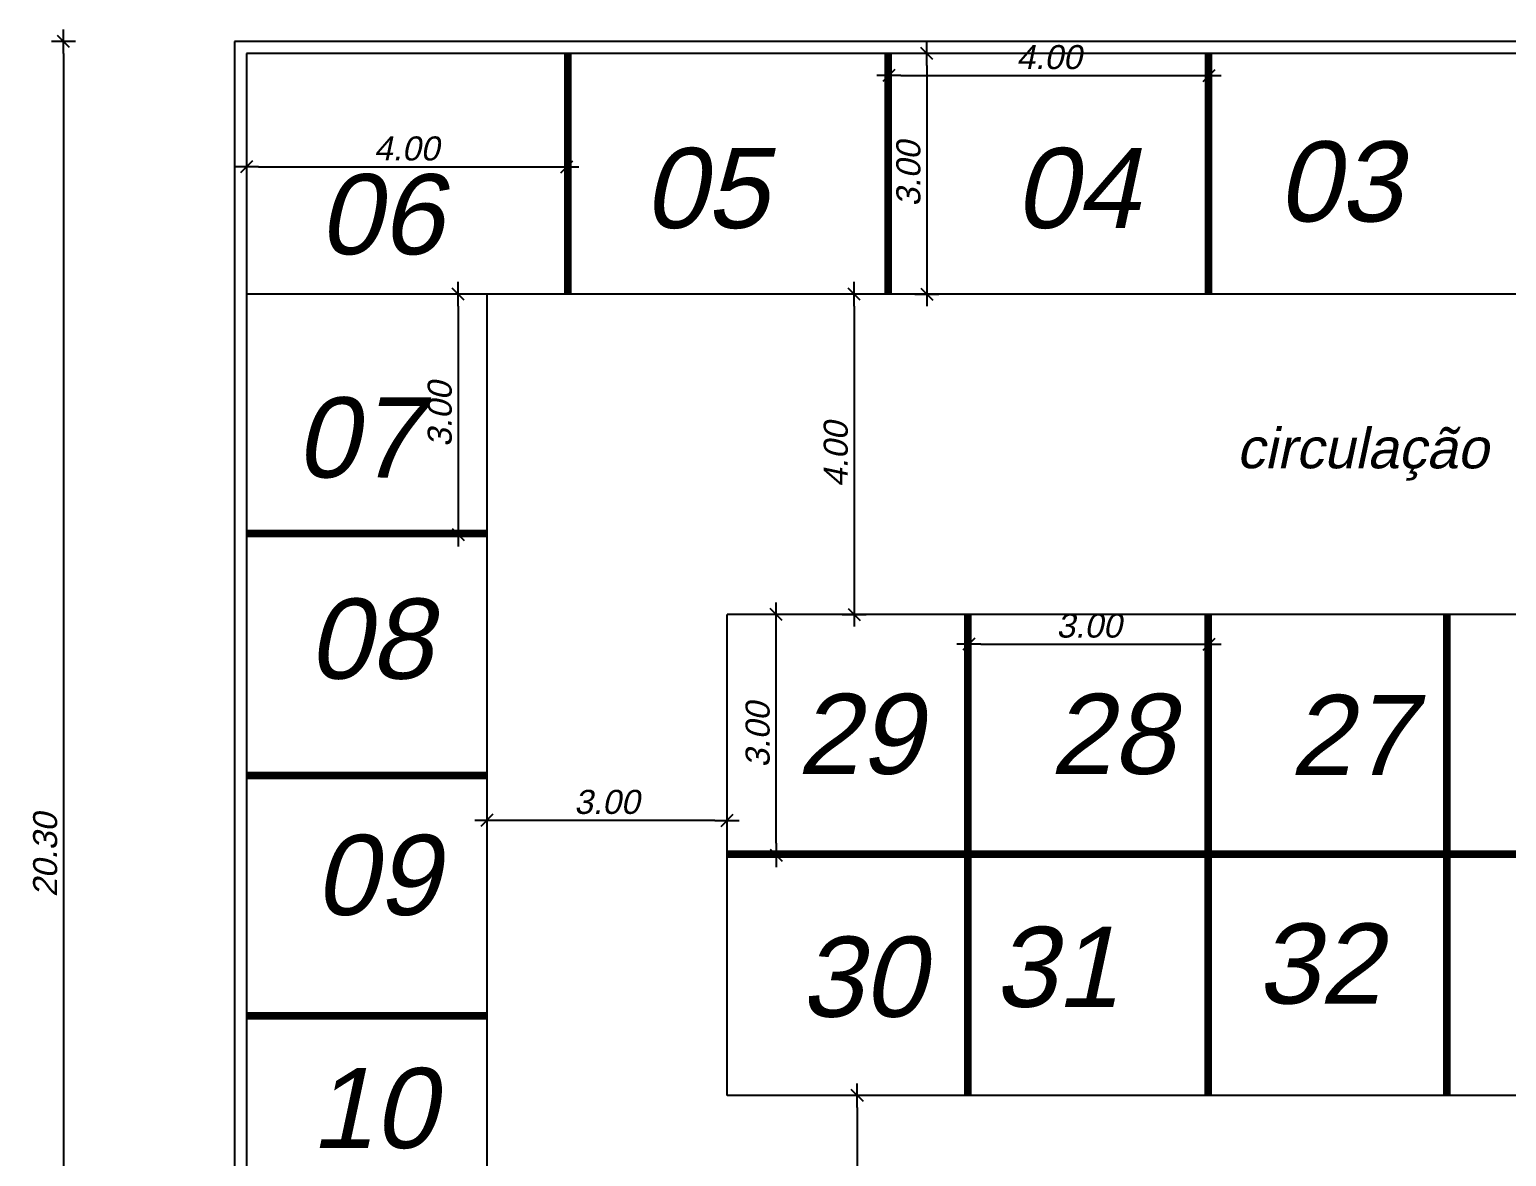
# Model space of a CAD drawing. Header units: metres. Extents: x 2113 to 5678, y -2764 to 956.
# Drawn here: x 3566.3 to 3584.74, y 246.96 to 261.02 of the extents above; entities that cross this region are included whole.
import ezdxf

# ---------------------------------------------------------------- set-up
doc = ezdxf.new("R2010")
doc.units = ezdxf.units.M
doc.header["$MEASUREMENT"] = 0
doc.layers.add('HACHURAS', color=8, linetype='Continuous')
doc.layers.add('PAREDE', color=7, linetype='Continuous')
doc.styles.add('util2000', font='arial.ttf', dxfattribs={"oblique": 12.000028})
doc.dimstyles.new('int_1-50_m_MS_50', dxfattribs={"dimscale": 0.05, "dimtxt": 3, "dimasz": 1.5, "dimexe": 1, "dimexo": 0, "dimgap": 0.75, "dimtad": 1, "dimzin": 1, "dimdsep": 46, "dimtxsty": 'util2000', "dimblk": '_U2_SETA01', "dimcen": 1.5, "dimse1": 1, "dimse2": 1, "dimclrd": 1, "dimclre": 1, "dimclrt": 1, "dimazin": 3, "dimtfac": 1, "dimtix": 1, "dimtmove": 1, "dimatfit": 3, "dimldrblk": '_U2_SETA02', "dimfxl": 1, "dimtzin": 12, "dimarcsym": 0})

# ---------------------------------------------------------------- blocks, each defined once
blk = doc.blocks.new('_U2_SETA01')
at = {"color": 0}
for p, q in [((-1, 0), (1, 0)), ((0, -1), (0, 1))]:
    blk.add_line(p, q, dxfattribs=at)
blk.add_line((-0.5, -0.5), (0.5, 0.5))
blk = doc.blocks.new('*D54')
at = {"layer": 'Defpoints', "color": 0, "ltscale": 0.3, "transparency": 16777216}
for p in [(3568.86, 260.871), (3566.728, 240.571), (3570.383, 240.571)]:
    blk.add_point(p, dxfattribs=at)
at = {"layer": 'PAREDE', "color": 1, "lineweight": -2, "ltscale": 0.3, "transparency": 16777216}
blk.add_line((3566.728, 260.721), (3566.728, 240.721), dxfattribs=at)
at = {"layer": 'PAREDE', "color": 1, "lineweight": -2, "ltscale": 0.3, "transparency": 16777216, "xscale": 0.15, "yscale": 0.15, "zscale": 0.15}
for p, rotation in [((3566.728, 260.871), 90), ((3566.728, 240.571), 270)]:
    blk.add_blockref('_U2_SETA01', p, dxfattribs=dict(at, rotation=rotation))
at = {"layer": 'PAREDE', "color": 1, "ltscale": 0.3, "transparency": 16777216, "insert": (3566.499, 250.721), "char_height": 0.3, "attachment_point": 5, "rotation": 90, "style": 'util2000'}
blk.add_mtext('20.30', dxfattribs=at)
blk = doc.blocks.new('_U2_SETA02')
blk.add_solid([(-1, -0.17), (0, 0), (-1, 0.17)])
blk = doc.blocks.new('*D58')
at = {"layer": 'Defpoints', "color": 0, "ltscale": 0.3, "transparency": 16777216}
for p in [(3576.415, 257.721), (3576.415, 253.721), (3576.597, 253.721)]:
    blk.add_point(p, dxfattribs=at)
at = {"layer": 'PAREDE', "color": 1, "lineweight": -2, "ltscale": 0.3, "transparency": 16777216}
blk.add_line((3576.597, 257.571), (3576.597, 253.871), dxfattribs=at)
at = {"layer": 'PAREDE', "color": 1, "lineweight": -2, "ltscale": 0.3, "transparency": 16777216, "xscale": 0.15, "yscale": 0.15, "zscale": 0.15}
for p, rotation in [((3576.597, 257.721), 90), ((3576.597, 253.721), 270)]:
    blk.add_blockref('_U2_SETA01', p, dxfattribs=dict(at, rotation=rotation))
at = {"layer": 'PAREDE', "color": 1, "ltscale": 0.3, "transparency": 16777216, "insert": (3576.369, 255.721), "char_height": 0.3, "attachment_point": 5, "rotation": 90, "style": 'util2000'}
blk.add_mtext('4.00', dxfattribs=at)
blk = doc.blocks.new('*D59')
at = {"layer": 'Defpoints', "color": 0, "ltscale": 0.3, "transparency": 16777216}
for p in [(3575.01, 251.66), (3572.01, 251.154), (3572.01, 250.971)]:
    blk.add_point(p, dxfattribs=at)
at = {"layer": 'PAREDE', "color": 1, "lineweight": -2, "ltscale": 0.3, "transparency": 16777216}
blk.add_line((3574.86, 251.154), (3572.16, 251.154), dxfattribs=at)
at = {"layer": 'PAREDE', "color": 1, "lineweight": -2, "ltscale": 0.3, "transparency": 16777216, "xscale": 0.15, "yscale": 0.15, "zscale": 0.15, "rotation": 180}
blk.add_blockref('_U2_SETA01', (3572.01, 251.154), dxfattribs=at)
at = {"layer": 'PAREDE', "color": 1, "lineweight": -2, "ltscale": 0.3, "transparency": 16777216, "xscale": 0.15, "yscale": 0.15, "zscale": 0.15}
blk.add_blockref('_U2_SETA01', (3575.01, 251.154), dxfattribs=at)
at = {"layer": 'PAREDE', "color": 1, "ltscale": 0.3, "transparency": 16777216, "insert": (3573.51, 251.382), "char_height": 0.3, "attachment_point": 5, "style": 'util2000'}
blk.add_mtext('3.00', dxfattribs=at)
blk = doc.blocks.new('*D60')
at = {"layer": 'Defpoints', "color": 0, "ltscale": 0.3, "transparency": 16777216}
for p in [(3576.455, 247.721), (3576.455, 243.721), (3576.637, 243.721)]:
    blk.add_point(p, dxfattribs=at)
at = {"layer": 'PAREDE', "color": 1, "lineweight": -2, "ltscale": 0.3, "transparency": 16777216}
blk.add_line((3576.637, 247.571), (3576.637, 243.871), dxfattribs=at)
at = {"layer": 'PAREDE', "color": 1, "lineweight": -2, "ltscale": 0.3, "transparency": 16777216, "xscale": 0.15, "yscale": 0.15, "zscale": 0.15}
for p, rotation in [((3576.637, 247.721), 90), ((3576.637, 243.721), 270)]:
    blk.add_blockref('_U2_SETA01', p, dxfattribs=dict(at, rotation=rotation))
at = {"layer": 'PAREDE', "color": 1, "ltscale": 0.3, "transparency": 16777216, "insert": (3576.409, 245.721), "char_height": 0.3, "attachment_point": 5, "rotation": 90, "style": 'util2000'}
blk.add_mtext('4.00', dxfattribs=at)
blk = doc.blocks.new('*D31')
at = {"layer": 'Defpoints', "color": 0, "ltscale": 0.3, "transparency": 16777216}
for p in [(3577.03, 260.468), (3581.03, 260.468), (3581.03, 260.447)]:
    blk.add_point(p, dxfattribs=at)
at = {"layer": 'PAREDE', "color": 1, "lineweight": -2, "ltscale": 0.3, "transparency": 16777216}
blk.add_line((3577.18, 260.447), (3580.88, 260.447), dxfattribs=at)
at = {"layer": 'PAREDE', "color": 1, "lineweight": -2, "ltscale": 0.3, "transparency": 16777216, "xscale": 0.15, "yscale": 0.15, "zscale": 0.15, "rotation": 180}
blk.add_blockref('_U2_SETA01', (3577.03, 260.447), dxfattribs=at)
at = {"layer": 'PAREDE', "color": 1, "lineweight": -2, "ltscale": 0.3, "transparency": 16777216, "xscale": 0.15, "yscale": 0.15, "zscale": 0.15}
blk.add_blockref('_U2_SETA01', (3581.03, 260.447), dxfattribs=at)
at = {"layer": 'PAREDE', "color": 1, "ltscale": 0.3, "transparency": 16777216, "insert": (3579.03, 260.675), "char_height": 0.3, "attachment_point": 5, "style": 'util2000'}
blk.add_mtext('4.00', dxfattribs=at)
blk = doc.blocks.new('*D65')
at = {"layer": 'Defpoints', "color": 0, "ltscale": 0.3, "transparency": 16777216}
for p in [(3578.237, 260.721), (3577.504, 257.721), (3578.237, 257.721)]:
    blk.add_point(p, dxfattribs=at)
at = {"layer": 'PAREDE', "color": 1, "lineweight": -2, "ltscale": 0.3, "transparency": 16777216}
blk.add_line((3577.504, 260.571), (3577.504, 257.871), dxfattribs=at)
at = {"layer": 'PAREDE', "color": 1, "lineweight": -2, "ltscale": 0.3, "transparency": 16777216, "xscale": 0.15, "yscale": 0.15, "zscale": 0.15}
for p, rotation in [((3577.504, 260.721), 90), ((3577.504, 257.721), 270)]:
    blk.add_blockref('_U2_SETA01', p, dxfattribs=dict(at, rotation=rotation))
at = {"layer": 'PAREDE', "color": 1, "ltscale": 0.3, "transparency": 16777216, "insert": (3577.276, 259.221), "char_height": 0.3, "attachment_point": 5, "rotation": 90, "style": 'util2000'}
blk.add_mtext('3.00', dxfattribs=at)
blk = doc.blocks.new('*D66')
at = {"layer": 'Defpoints', "color": 0, "ltscale": 0.3, "transparency": 16777216}
for p in [(3581.03, 253.354), (3578.03, 252.355), (3581.03, 252.355)]:
    blk.add_point(p, dxfattribs=at)
at = {"layer": 'PAREDE', "color": 1, "lineweight": -2, "ltscale": 0.3, "transparency": 16777216}
blk.add_line((3578.18, 253.354), (3580.88, 253.354), dxfattribs=at)
at = {"layer": 'PAREDE', "color": 1, "lineweight": -2, "ltscale": 0.3, "transparency": 16777216, "xscale": 0.15, "yscale": 0.15, "zscale": 0.15, "rotation": 180}
blk.add_blockref('_U2_SETA01', (3578.03, 253.354), dxfattribs=at)
at = {"layer": 'PAREDE', "color": 1, "lineweight": -2, "ltscale": 0.3, "transparency": 16777216, "xscale": 0.15, "yscale": 0.15, "zscale": 0.15}
blk.add_blockref('_U2_SETA01', (3581.03, 253.354), dxfattribs=at)
at = {"layer": 'PAREDE', "color": 1, "ltscale": 0.3, "transparency": 16777216, "insert": (3579.53, 253.582), "char_height": 0.3, "attachment_point": 5, "style": 'util2000'}
blk.add_mtext('3.00', dxfattribs=at)
blk = doc.blocks.new('*D67')
at = {"layer": 'Defpoints', "color": 0, "ltscale": 0.3, "transparency": 16777216}
for p in [(3571.288, 257.721), (3571.288, 254.721), (3571.653, 254.721)]:
    blk.add_point(p, dxfattribs=at)
at = {"layer": 'PAREDE', "color": 1, "lineweight": -2, "ltscale": 0.3, "transparency": 16777216}
blk.add_line((3571.653, 257.571), (3571.653, 254.871), dxfattribs=at)
at = {"layer": 'PAREDE', "color": 1, "lineweight": -2, "ltscale": 0.3, "transparency": 16777216, "xscale": 0.15, "yscale": 0.15, "zscale": 0.15}
for p, rotation in [((3571.653, 257.721), 90), ((3571.653, 254.721), 270)]:
    blk.add_blockref('_U2_SETA01', p, dxfattribs=dict(at, rotation=rotation))
at = {"layer": 'PAREDE', "color": 1, "ltscale": 0.3, "transparency": 16777216, "insert": (3571.425, 256.221), "char_height": 0.3, "attachment_point": 5, "rotation": 90, "style": 'util2000'}
blk.add_mtext('3.00', dxfattribs=at)
blk = doc.blocks.new('*D69')
at = {"layer": 'Defpoints', "color": 0, "ltscale": 0.3, "transparency": 16777216}
for p in [(3569.01, 259.653), (3573.01, 259.653), (3573.01, 259.307)]:
    blk.add_point(p, dxfattribs=at)
at = {"layer": 'PAREDE', "color": 1, "lineweight": -2, "ltscale": 0.3, "transparency": 16777216}
blk.add_line((3569.16, 259.307), (3572.86, 259.307), dxfattribs=at)
at = {"layer": 'PAREDE', "color": 1, "lineweight": -2, "ltscale": 0.3, "transparency": 16777216, "xscale": 0.15, "yscale": 0.15, "zscale": 0.15, "rotation": 180}
blk.add_blockref('_U2_SETA01', (3569.01, 259.307), dxfattribs=at)
at = {"layer": 'PAREDE', "color": 1, "lineweight": -2, "ltscale": 0.3, "transparency": 16777216, "xscale": 0.15, "yscale": 0.15, "zscale": 0.15}
blk.add_blockref('_U2_SETA01', (3573.01, 259.307), dxfattribs=at)
at = {"layer": 'PAREDE', "color": 1, "ltscale": 0.3, "transparency": 16777216, "insert": (3571.01, 259.535), "char_height": 0.3, "attachment_point": 5, "style": 'util2000'}
blk.add_mtext('4.00', dxfattribs=at)
blk = doc.blocks.new('*D32')
at = {"layer": 'Defpoints', "color": 0, "ltscale": 0.3, "transparency": 16777216}
for p in [(3568.86, 260.871), (3566.728, 240.571), (3570.383, 240.571)]:
    blk.add_point(p, dxfattribs=at)
at = {"layer": 'PAREDE', "color": 1, "lineweight": -2, "ltscale": 0.3, "transparency": 16777216}
blk.add_line((3566.728, 260.721), (3566.728, 240.721), dxfattribs=at)
at = {"layer": 'PAREDE', "color": 1, "lineweight": -2, "ltscale": 0.3, "transparency": 16777216, "xscale": 0.15, "yscale": 0.15, "zscale": 0.15}
for p, rotation in [((3566.728, 260.871), 90), ((3566.728, 240.571), 270)]:
    blk.add_blockref('_U2_SETA01', p, dxfattribs=dict(at, rotation=rotation))
at = {"layer": 'PAREDE', "color": 1, "ltscale": 0.3, "transparency": 16777216, "insert": (3566.499, 250.721), "char_height": 0.3, "attachment_point": 5, "rotation": 90, "style": 'util2000'}
blk.add_mtext('20.30', dxfattribs=at)
blk = doc.blocks.new('*D36')
at = {"layer": 'Defpoints', "color": 0, "ltscale": 0.3, "transparency": 16777216}
for p in [(3576.415, 257.721), (3576.415, 253.721), (3576.597, 253.721)]:
    blk.add_point(p, dxfattribs=at)
at = {"layer": 'PAREDE', "color": 1, "lineweight": -2, "ltscale": 0.3, "transparency": 16777216}
blk.add_line((3576.597, 257.571), (3576.597, 253.871), dxfattribs=at)
at = {"layer": 'PAREDE', "color": 1, "lineweight": -2, "ltscale": 0.3, "transparency": 16777216, "xscale": 0.15, "yscale": 0.15, "zscale": 0.15}
for p, rotation in [((3576.597, 257.721), 90), ((3576.597, 253.721), 270)]:
    blk.add_blockref('_U2_SETA01', p, dxfattribs=dict(at, rotation=rotation))
at = {"layer": 'PAREDE', "color": 1, "ltscale": 0.3, "transparency": 16777216, "insert": (3576.369, 255.721), "char_height": 0.3, "attachment_point": 5, "rotation": 90, "style": 'util2000'}
blk.add_mtext('4.00', dxfattribs=at)
blk = doc.blocks.new('*D37')
at = {"layer": 'Defpoints', "color": 0, "ltscale": 0.3, "transparency": 16777216}
for p in [(3575.01, 251.66), (3572.01, 251.154), (3572.01, 250.971)]:
    blk.add_point(p, dxfattribs=at)
at = {"layer": 'PAREDE', "color": 1, "lineweight": -2, "ltscale": 0.3, "transparency": 16777216}
blk.add_line((3574.86, 251.154), (3572.16, 251.154), dxfattribs=at)
at = {"layer": 'PAREDE', "color": 1, "lineweight": -2, "ltscale": 0.3, "transparency": 16777216, "xscale": 0.15, "yscale": 0.15, "zscale": 0.15, "rotation": 180}
blk.add_blockref('_U2_SETA01', (3572.01, 251.154), dxfattribs=at)
at = {"layer": 'PAREDE', "color": 1, "lineweight": -2, "ltscale": 0.3, "transparency": 16777216, "xscale": 0.15, "yscale": 0.15, "zscale": 0.15}
blk.add_blockref('_U2_SETA01', (3575.01, 251.154), dxfattribs=at)
at = {"layer": 'PAREDE', "color": 1, "ltscale": 0.3, "transparency": 16777216, "insert": (3573.51, 251.382), "char_height": 0.3, "attachment_point": 5, "style": 'util2000'}
blk.add_mtext('3.00', dxfattribs=at)
blk = doc.blocks.new('*D38')
at = {"layer": 'Defpoints', "color": 0, "ltscale": 0.3, "transparency": 16777216}
for p in [(3576.455, 247.721), (3576.455, 243.721), (3576.637, 243.721)]:
    blk.add_point(p, dxfattribs=at)
at = {"layer": 'PAREDE', "color": 1, "lineweight": -2, "ltscale": 0.3, "transparency": 16777216}
blk.add_line((3576.637, 247.571), (3576.637, 243.871), dxfattribs=at)
at = {"layer": 'PAREDE', "color": 1, "lineweight": -2, "ltscale": 0.3, "transparency": 16777216, "xscale": 0.15, "yscale": 0.15, "zscale": 0.15}
for p, rotation in [((3576.637, 247.721), 90), ((3576.637, 243.721), 270)]:
    blk.add_blockref('_U2_SETA01', p, dxfattribs=dict(at, rotation=rotation))
at = {"layer": 'PAREDE', "color": 1, "ltscale": 0.3, "transparency": 16777216, "insert": (3576.409, 245.721), "char_height": 0.3, "attachment_point": 5, "rotation": 90, "style": 'util2000'}
blk.add_mtext('4.00', dxfattribs=at)
blk = doc.blocks.new('*D29')
at = {"layer": 'Defpoints', "color": 0, "ltscale": 0.3, "transparency": 16777216}
for p in [(3577.03, 260.468), (3581.03, 260.468), (3581.03, 260.447)]:
    blk.add_point(p, dxfattribs=at)
at = {"layer": 'PAREDE', "color": 1, "lineweight": -2, "ltscale": 0.3, "transparency": 16777216}
blk.add_line((3577.18, 260.447), (3580.88, 260.447), dxfattribs=at)
at = {"layer": 'PAREDE', "color": 1, "lineweight": -2, "ltscale": 0.3, "transparency": 16777216, "xscale": 0.15, "yscale": 0.15, "zscale": 0.15, "rotation": 180}
blk.add_blockref('_U2_SETA01', (3577.03, 260.447), dxfattribs=at)
at = {"layer": 'PAREDE', "color": 1, "lineweight": -2, "ltscale": 0.3, "transparency": 16777216, "xscale": 0.15, "yscale": 0.15, "zscale": 0.15}
blk.add_blockref('_U2_SETA01', (3581.03, 260.447), dxfattribs=at)
at = {"layer": 'PAREDE', "color": 1, "ltscale": 0.3, "transparency": 16777216, "insert": (3579.03, 260.675), "char_height": 0.3, "attachment_point": 5, "style": 'util2000'}
blk.add_mtext('4.00', dxfattribs=at)
blk = doc.blocks.new('*D43')
at = {"layer": 'Defpoints', "color": 0, "ltscale": 0.3, "transparency": 16777216}
for p in [(3578.237, 260.721), (3577.504, 257.721), (3578.237, 257.721)]:
    blk.add_point(p, dxfattribs=at)
at = {"layer": 'PAREDE', "color": 1, "lineweight": -2, "ltscale": 0.3, "transparency": 16777216}
blk.add_line((3577.504, 260.571), (3577.504, 257.871), dxfattribs=at)
at = {"layer": 'PAREDE', "color": 1, "lineweight": -2, "ltscale": 0.3, "transparency": 16777216, "xscale": 0.15, "yscale": 0.15, "zscale": 0.15}
for p, rotation in [((3577.504, 260.721), 90), ((3577.504, 257.721), 270)]:
    blk.add_blockref('_U2_SETA01', p, dxfattribs=dict(at, rotation=rotation))
at = {"layer": 'PAREDE', "color": 1, "ltscale": 0.3, "transparency": 16777216, "insert": (3577.276, 259.221), "char_height": 0.3, "attachment_point": 5, "rotation": 90, "style": 'util2000'}
blk.add_mtext('3.00', dxfattribs=at)
blk = doc.blocks.new('*D44')
at = {"layer": 'Defpoints', "color": 0, "ltscale": 0.3, "transparency": 16777216}
for p in [(3581.03, 253.354), (3578.03, 252.355), (3581.03, 252.355)]:
    blk.add_point(p, dxfattribs=at)
at = {"layer": 'PAREDE', "color": 1, "lineweight": -2, "ltscale": 0.3, "transparency": 16777216}
blk.add_line((3578.18, 253.354), (3580.88, 253.354), dxfattribs=at)
at = {"layer": 'PAREDE', "color": 1, "lineweight": -2, "ltscale": 0.3, "transparency": 16777216, "xscale": 0.15, "yscale": 0.15, "zscale": 0.15, "rotation": 180}
blk.add_blockref('_U2_SETA01', (3578.03, 253.354), dxfattribs=at)
at = {"layer": 'PAREDE', "color": 1, "lineweight": -2, "ltscale": 0.3, "transparency": 16777216, "xscale": 0.15, "yscale": 0.15, "zscale": 0.15}
blk.add_blockref('_U2_SETA01', (3581.03, 253.354), dxfattribs=at)
at = {"layer": 'PAREDE', "color": 1, "ltscale": 0.3, "transparency": 16777216, "insert": (3579.53, 253.582), "char_height": 0.3, "attachment_point": 5, "style": 'util2000'}
blk.add_mtext('3.00', dxfattribs=at)
blk = doc.blocks.new('*D45')
at = {"layer": 'Defpoints', "color": 0, "ltscale": 0.3, "transparency": 16777216}
for p in [(3571.288, 257.721), (3571.288, 254.721), (3571.653, 254.721)]:
    blk.add_point(p, dxfattribs=at)
at = {"layer": 'PAREDE', "color": 1, "lineweight": -2, "ltscale": 0.3, "transparency": 16777216}
blk.add_line((3571.653, 257.571), (3571.653, 254.871), dxfattribs=at)
at = {"layer": 'PAREDE', "color": 1, "lineweight": -2, "ltscale": 0.3, "transparency": 16777216, "xscale": 0.15, "yscale": 0.15, "zscale": 0.15}
for p, rotation in [((3571.653, 257.721), 90), ((3571.653, 254.721), 270)]:
    blk.add_blockref('_U2_SETA01', p, dxfattribs=dict(at, rotation=rotation))
at = {"layer": 'PAREDE', "color": 1, "ltscale": 0.3, "transparency": 16777216, "insert": (3571.425, 256.221), "char_height": 0.3, "attachment_point": 5, "rotation": 90, "style": 'util2000'}
blk.add_mtext('3.00', dxfattribs=at)
blk = doc.blocks.new('*D47')
at = {"layer": 'Defpoints', "color": 0, "ltscale": 0.3, "transparency": 16777216}
for p in [(3569.01, 259.653), (3573.01, 259.653), (3573.01, 259.307)]:
    blk.add_point(p, dxfattribs=at)
at = {"layer": 'PAREDE', "color": 1, "lineweight": -2, "ltscale": 0.3, "transparency": 16777216}
blk.add_line((3569.16, 259.307), (3572.86, 259.307), dxfattribs=at)
at = {"layer": 'PAREDE', "color": 1, "lineweight": -2, "ltscale": 0.3, "transparency": 16777216, "xscale": 0.15, "yscale": 0.15, "zscale": 0.15, "rotation": 180}
blk.add_blockref('_U2_SETA01', (3569.01, 259.307), dxfattribs=at)
at = {"layer": 'PAREDE', "color": 1, "lineweight": -2, "ltscale": 0.3, "transparency": 16777216, "xscale": 0.15, "yscale": 0.15, "zscale": 0.15}
blk.add_blockref('_U2_SETA01', (3573.01, 259.307), dxfattribs=at)
at = {"layer": 'PAREDE', "color": 1, "ltscale": 0.3, "transparency": 16777216, "insert": (3571.01, 259.535), "char_height": 0.3, "attachment_point": 5, "style": 'util2000'}
blk.add_mtext('4.00', dxfattribs=at)
blk = doc.blocks.new('*D48')
at = {"layer": 'Defpoints', "color": 0, "ltscale": 0.3, "transparency": 16777216}
for p in [(3575.619, 253.721), (3575.623, 253.721), (3575.619, 250.721)]:
    blk.add_point(p, dxfattribs=at)
at = {"layer": 'PAREDE', "color": 1, "lineweight": -2, "ltscale": 0.3, "transparency": 16777216}
blk.add_line((3575.623, 250.871), (3575.623, 253.571), dxfattribs=at)
at = {"layer": 'PAREDE', "color": 1, "lineweight": -2, "ltscale": 0.3, "transparency": 16777216, "xscale": 0.15, "yscale": 0.15, "zscale": 0.15}
for p, rotation in [((3575.623, 253.721), 90), ((3575.623, 250.721), 270)]:
    blk.add_blockref('_U2_SETA01', p, dxfattribs=dict(at, rotation=rotation))
at = {"layer": 'PAREDE', "color": 1, "ltscale": 0.3, "transparency": 16777216, "insert": (3575.394, 252.221), "char_height": 0.3, "attachment_point": 5, "rotation": 90, "style": 'util2000'}
blk.add_mtext('3.00', dxfattribs=at)

msp = doc.modelspace()

# ---------------------------------------------------------------- linework, layer by layer
at = {"layer": 'HACHURAS'}
for p, q in [((3593.01, 257.721), (3569.01, 257.721)), ((3593.01, 257.721), (3569.01, 257.721)), ((3572.01, 257.721), (3572.01, 245.721)), ((3572.01, 257.721), (3572.01, 245.721)), ((3593.01, 253.721), (3575.01, 253.721)), ((3575.01, 247.721), (3575.01, 253.721)), ((3593.01, 253.721), (3575.01, 253.721)), ((3575.01, 247.721), (3575.01, 253.721)), ((3593.01, 247.721), (3575.01, 247.721)), ((3593.01, 247.721), (3575.01, 247.721))]:
    msp.add_line(p, q, dxfattribs=at)
at = {"layer": 'PAREDE'}
for p, q in [((3599.16, 260.871), (3568.86, 260.871)), ((3568.86, 260.871), (3568.86, 245.721)), ((3599.16, 260.871), (3568.86, 260.871)), ((3568.86, 260.871), (3568.86, 245.721)), ((3599.01, 260.721), (3569.01, 260.721)), ((3599.01, 260.721), (3569.01, 260.721)), ((3569.01, 260.721), (3569.01, 245.721)), ((3599.01, 260.721), (3569.01, 260.721)), ((3599.01, 260.721), (3569.01, 260.721)), ((3569.01, 260.721), (3569.01, 245.721)), ((3572.01, 257.721), (3569.01, 257.721)), ((3572.01, 257.721), (3569.01, 257.721))]:
    msp.add_line(p, q, dxfattribs=at)
at = {"layer": 'PAREDE', "lineweight": 80}
for p, q in [((3573.01, 260.721), (3573.01, 257.721)), ((3573.01, 260.721), (3573.01, 257.721)), ((3573.03, 260.721), (3573.03, 257.721)), ((3573.03, 260.721), (3573.03, 257.721)), ((3577.01, 260.721), (3577.01, 257.721)), ((3577.01, 260.721), (3577.01, 257.721)), ((3577.03, 260.721), (3577.03, 257.721)), ((3577.03, 260.721), (3577.03, 257.721)), ((3581.01, 260.721), (3581.01, 257.721)), ((3581.01, 260.721), (3581.01, 257.721)), ((3581.03, 260.721), (3581.03, 257.721)), ((3581.03, 260.721), (3581.03, 257.721)), ((3572.01, 254.741), (3569.01, 254.741)), ((3572.01, 254.741), (3569.01, 254.741)), ((3572.01, 254.721), (3569.01, 254.721)), ((3572.01, 254.721), (3569.01, 254.721)), ((3578.01, 247.721), (3578.01, 253.721)), ((3578.01, 247.721), (3578.01, 253.721)), ((3578.03, 247.721), (3578.03, 253.721)), ((3578.03, 247.721), (3578.03, 253.721)), ((3581.01, 247.721), (3581.01, 253.721)), ((3581.01, 247.721), (3581.01, 253.721)), ((3581.03, 247.721), (3581.03, 253.721)), ((3581.03, 247.721), (3581.03, 253.721)), ((3583.99, 247.721), (3583.99, 253.721)), ((3583.99, 247.721), (3583.99, 253.721)), ((3584.01, 247.721), (3584.01, 253.721)), ((3584.01, 247.721), (3584.01, 253.721)), ((3572.01, 251.721), (3569.01, 251.721)), ((3572.01, 251.721), (3569.01, 251.721)), ((3572.01, 251.701), (3569.01, 251.701)), ((3572.01, 251.701), (3569.01, 251.701)), ((3593.01, 250.741), (3575.01, 250.741)), ((3593.01, 250.741), (3575.01, 250.741)), ((3593.01, 250.721), (3575.01, 250.721)), ((3593.01, 250.721), (3575.01, 250.721)), ((3572.01, 248.721), (3569.01, 248.721)), ((3572.01, 248.721), (3569.01, 248.721)), ((3572.01, 248.701), (3569.01, 248.701)), ((3572.01, 248.701), (3569.01, 248.701))]:
    msp.add_line(p, q, dxfattribs=at)

# ---------------------------------------------------------------- texts
at = {"layer": 'PAREDE', "color": 1, "attachment_point": 7, "rotation": 359.9678, "style": 'util2000'}
for s, insert, char_height in [('{\\f@Arial Unicode MS|b0|i0|c0|p34;\\C256;\\P\\H1.4286x;03}', (3581.879, 258.612), 0.7), ('{\\f@Arial Unicode MS|b0|i0|c0|p34;\\C256;\\P\\H1.4286x;03}', (3581.879, 258.612), 0.7), ('{\\f@Arial Unicode MS|b0|i0|c0|p34;\\C256;\\P\\H1.4286x;05}', (3573.967, 258.53), 0.7), ('{\\f@Arial Unicode MS|b0|i0|c0|p34;\\C256;\\P\\H1.4286x;05}', (3573.967, 258.53), 0.7), ('{\\f@Arial Unicode MS|b0|i0|c0|p34;\\C256;\\P\\H1.4286x;04}', (3578.599, 258.53), 0.7), ('{\\f@Arial Unicode MS|b0|i0|c0|p34;\\C256;\\P\\H1.4286x;04}', (3578.599, 258.53), 0.7), ('{\\f@Arial Unicode MS|b0|i0|c0|p34;\\C256;\\P\\H1.4286x;06}', (3569.908, 258.203), 0.7), ('{\\f@Arial Unicode MS|b0|i0|c0|p34;\\C256;\\P\\H1.4286x;06}', (3569.908, 258.203), 0.7), ('{\\f@Arial Unicode MS|b0|i0|c0|p34;\\C256;\\P\\H1.4286x;07}', (3569.621, 255.418), 0.7), ('{\\f@Arial Unicode MS|b0|i0|c0|p34;\\C256;\\P\\H1.4286x;07}', (3569.621, 255.418), 0.7), ('{\\f@Arial Unicode MS|b0|i0|c0|p34;\\C256;circulação}', (3581.37, 255.393), 0.5), ('{\\f@Arial Unicode MS|b0|i0|c0|p34;\\C256;circulação}', (3581.37, 255.393), 0.5), ('{\\f@Arial Unicode MS|b0|i0|c0|p34;\\C256;\\P\\H1.4286x;08}', (3569.777, 252.907), 0.7), ('{\\f@Arial Unicode MS|b0|i0|c0|p34;\\C256;\\P\\H1.4286x;08}', (3569.777, 252.907), 0.7), ('{\\f@Arial Unicode MS|b0|i0|c0|p34;\\C256;\\P\\H1.4286x;29}', (3575.885, 251.719), 0.7), ('{\\f@Arial Unicode MS|b0|i0|c0|p34;\\C256;\\P\\H1.4286x;29}', (3575.885, 251.719), 0.7), ('{\\f@Arial Unicode MS|b0|i0|c0|p34;\\C256;\\P\\H1.4286x;28}', (3579.042, 251.719), 0.7), ('{\\f@Arial Unicode MS|b0|i0|c0|p34;\\C256;\\P\\H1.4286x;28}', (3579.042, 251.719), 0.7), ('{\\f@Arial Unicode MS|b0|i0|c0|p34;\\C256;\\P\\H1.4286x;27}', (3582.035, 251.719), 0.7), ('{\\f@Arial Unicode MS|b0|i0|c0|p34;\\C256;\\P\\H1.4286x;27}', (3582.035, 251.719), 0.7), ('{\\f@Arial Unicode MS|b0|i0|c0|p34;\\C256;\\P\\H1.4286x;09}', (3569.859, 249.959), 0.7), ('{\\f@Arial Unicode MS|b0|i0|c0|p34;\\C256;\\P\\H1.4286x;09}', (3569.859, 249.959), 0.7), ('{\\f@Arial Unicode MS|b0|i0|c0|p34;\\C256;\\P\\H1.4286x;32}', (3581.625, 248.853), 0.7), ('{\\f@Arial Unicode MS|b0|i0|c0|p34;\\C256;\\P\\H1.4286x;32}', (3581.625, 248.853), 0.7), ('{\\f@Arial Unicode MS|b0|i0|c0|p34;\\C256;\\P\\H1.4286x;30}', (3575.926, 248.689), 0.7), ('{\\f@Arial Unicode MS|b0|i0|c0|p34;\\C256;\\P\\H1.4286x;30}', (3575.926, 248.689), 0.7), ('{\\f@Arial Unicode MS|b0|i0|c0|p34;\\C256;\\P\\H1.4286x;31}', (3578.345, 248.812), 0.7), ('{\\f@Arial Unicode MS|b0|i0|c0|p34;\\C256;\\P\\H1.4286x;31}', (3578.345, 248.812), 0.7), ('{\\f@Arial Unicode MS|b0|i0|c0|p34;\\C256;\\P\\H1.4286x;10}', (3569.818, 247.051), 0.7), ('{\\f@Arial Unicode MS|b0|i0|c0|p34;\\C256;\\P\\H1.4286x;10}', (3569.818, 247.051), 0.7)]:
    msp.add_mtext(s, dxfattribs=dict(at, insert=insert, char_height=char_height))

# ---------------------------------------------------------------- dimensions: what is measured, and where the dimension line sits
at = {"layer": 'PAREDE', "ltscale": 0.3}
for base, p1, p2, picture, middle in [((3566.728, 240.571), (3568.86, 260.871), (3570.383, 240.571), '*D54', (3566.499, 250.721)), ((3566.728, 240.571), (3568.86, 260.871), (3570.383, 240.571), '*D32', (3566.499, 250.721)), ((3577.504, 257.721), (3578.237, 260.721), (3578.237, 257.721), '*D65', (3577.276, 259.221)), ((3577.504, 257.721), (3578.237, 260.721), (3578.237, 257.721), '*D43', (3577.276, 259.221)), ((3571.653, 254.721), (3571.288, 257.721), (3571.288, 254.721), '*D67', (3571.425, 256.221)), ((3571.653, 254.721), (3571.288, 257.721), (3571.288, 254.721), '*D45', (3571.425, 256.221)), ((3576.597, 253.721), (3576.415, 257.721), (3576.415, 253.721), '*D58', (3576.369, 255.721)), ((3576.597, 253.721), (3576.415, 257.721), (3576.415, 253.721), '*D36', (3576.369, 255.721)), ((3575.623, 253.721), (3575.619, 250.721), (3575.619, 253.721), '*D48', (3575.394, 252.221)), ((3576.637, 243.721), (3576.455, 247.721), (3576.455, 243.721), '*D60', (3576.409, 245.721)), ((3576.637, 243.721), (3576.455, 247.721), (3576.455, 243.721), '*D38', (3576.409, 245.721))]:
    dim = msp.add_linear_dim(base=base, p1=p1, p2=p2, angle=90, dimstyle='int_1-50_m_MS_50', override={"dimscale": 0.1}, dxfattribs=at)
    dim.commit()
    dim.dimension.update_dxf_attribs({"geometry": picture, "text_midpoint": middle})
for base, p1, p2, picture, middle in [((3581.03, 260.447), (3577.03, 260.468), (3581.03, 260.468), '*D31', (3579.03, 260.675)), ((3581.03, 260.447), (3577.03, 260.468), (3581.03, 260.468), '*D29', (3579.03, 260.675)), ((3573.01, 259.307), (3569.01, 259.653), (3573.01, 259.653), '*D69', (3571.01, 259.535)), ((3573.01, 259.307), (3569.01, 259.653), (3573.01, 259.653), '*D47', (3571.01, 259.535)), ((3581.03, 253.354), (3578.03, 252.355), (3581.03, 252.355), '*D66', (3579.53, 253.582)), ((3581.03, 253.354), (3578.03, 252.355), (3581.03, 252.355), '*D44', (3579.53, 253.582)), ((3572.01, 251.154), (3575.01, 251.66), (3572.01, 250.971), '*D59', (3573.51, 251.382)), ((3572.01, 251.154), (3575.01, 251.66), (3572.01, 250.971), '*D37', (3573.51, 251.382))]:
    dim = msp.add_linear_dim(base=base, p1=p1, p2=p2, dimstyle='int_1-50_m_MS_50', override={"dimscale": 0.1}, dxfattribs=at)
    dim.commit()
    dim.dimension.update_dxf_attribs({"geometry": picture, "text_midpoint": middle})

doc.saveas('drawing.dxf')
